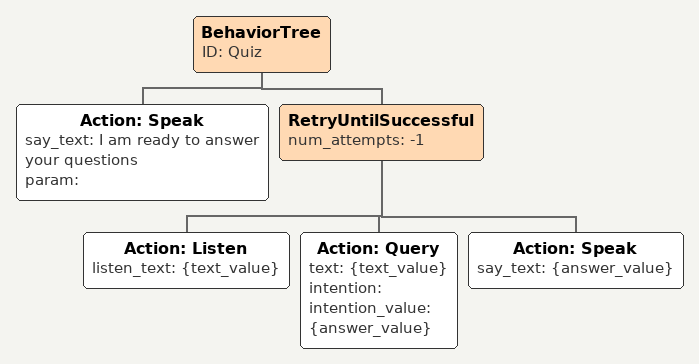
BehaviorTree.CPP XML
<root>
    <BehaviorTree ID="Quiz">
        <Action ID="Speak" say_text="I am ready to answer your questions" param=""/>
        <RetryUntilSuccessful num_attempts="-1">
            <Action ID="Listen" listen_text="{text_value}"/>
            <Action ID="Query" text="{text_value}" intention="" intention_value="{answer_value}"/>
            <Action ID="Speak" say_text="{answer_value}"/>
        </RetryUntilSuccessful>
    </BehaviorTree>
</root>
